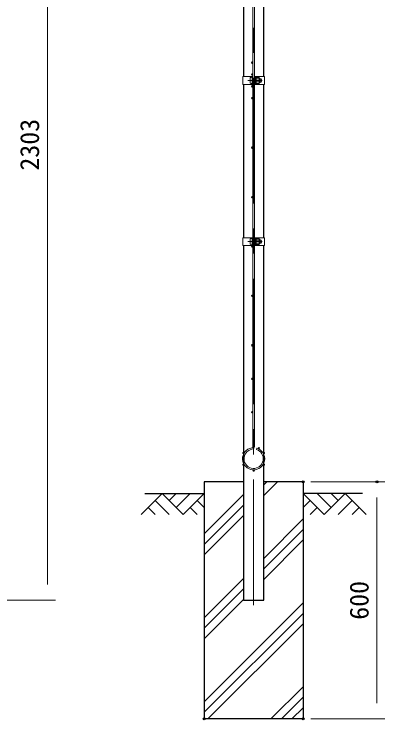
# Model space of a CAD drawing. Units: millimetres, scale not verified. Extents: x -4200 to 4200, y -2970 to 2970.
# Drawn here: x -529 to 409, y -509 to 1277 of the extents above; entities that cross this region are included whole.
import ezdxf
from ezdxf.enums import TextEntityAlignment as Align

# ---------------------------------------------------------------- set-up
doc = ezdxf.new("R2010")
doc.units = ezdxf.units.MM
doc.header["$LTSCALE"] = 10
doc.header["$PDMODE"] = 32
doc.header["$PDSIZE"] = 5
doc.linetypes.add('USER1', pattern=[50.8, 31.75, -6.35, 6.35, -6.35])
for name, color, linetype, lineweight in [('0-4_D-STR1', 1, 'Continuous', 25), ('0-5_D-BMK', 2, 'USER1', 13), ('0-6_D-STR2', 7, 'Continuous', 13), ('0-7_D-STR-DIM', 7, 'Continuous', 13), ('0-A_D-STR3', 3, 'Continuous', 13), ('0-C_D-DCR-HCH', 7, 'Continuous', 13), ('0-D_D-BGD', 7, 'Continuous', 25), ('0-E_D-STR4', 7, 'Continuous', 25)]:
    doc.layers.add(name, color=color, linetype=linetype, lineweight=lineweight)
doc.layers.add('0-9_Defpoints', color=7, linetype='Continuous')
doc.styles.add('ＭＳ ゴシック', font='')
doc.styles.get('ＭＳ ゴシック').set_extended_font_data('MS Gothic')

msp = doc.modelspace()

# ---------------------------------------------------------------- linework, layer by layer
at = {"layer": '0-4_D-STR1'}
for p, q in [((51.13, 1531.23), (51.13, 1118.98)), ((101.93, 1118.98), (101.93, 1531.23)), ((51.13, 1098.98), (51.13, 711.23)), ((101.93, 711.23), (101.93, 1098.98)), ((51.13, 691.23), (51.13, -206.02)), ((101.93, -206.02), (101.93, 691.23)), ((51.13, -206.02), (101.93, -206.02))]:
    msp.add_line(p, q, dxfattribs=at)
at = {"layer": '0-5_D-BMK'}
for p, q in [((76.53, -218.02), (76.53, 2108.98)), ((62.11, 1108.98), (97.85, 1108.98)), ((62.11, 701.23), (97.85, 701.23))]:
    msp.add_line(p, q, dxfattribs=at)
at = {"layer": '0-6_D-STR2'}
for p, q in [((74.73, 1108.98), (74.73, 2034.84)), ((78.33, 1108.98), (78.33, 2034.84)), ((74.73, 1108.98), (74.73, 183.11)), ((78.33, 1108.98), (78.33, 183.11)), ((83.5, 175.36), (84.53, 178.81))]:
    msp.add_line(p, q, dxfattribs=at)
for centre in [(72.93, 1153.98), (72.93, 1123.98), (72.93, 1093.98), (72.93, 1063.98), (72.93, 938.98), (72.93, 813.98), (72.93, 688.98), (72.93, 563.98), (72.93, 438.98), (72.93, 354.48), (72.93, 269.98), (89.65, 178.74), (50.72, 166.88), (102.34, 166.88), (50.72, 137.08), (102.34, 137.08), (76.53, 122.18)]:
    msp.add_circle(centre, 1.8, dxfattribs=at)
for centre, radius, start, end in [((76.53, 151.98), 28, 99.83934, 73.39579), ((71.13, 183.11), 3.6, 279.83934, 0), ((71.13, 183.11), 7.2, 279.83934, 0), ((76.53, 151.98), 24.4, 99.83934, 73.39579)]:
    msp.add_arc(centre, radius, start, end, dxfattribs=at)
at = {"layer": '0-7_D-STR-DIM'}
for p, q in [((-444.97, -166.02), (-444.97, 2056.98)), ((221.53, 93.98), (408.51, 93.98)), ((388.51, -466.02), (388.51, 53.98)), ((-1339.57, -206.02), (-424.97, -206.02)), ((221.53, -506.02), (408.51, -506.02))]:
    msp.add_line(p, q, dxfattribs=at)
at = {"layer": '0-9_Defpoints'}
for p in [(201.53, 93.98), (388.51, 93.98), (-48.47, -506.02), (201.53, -506.02), (201.53, -506.02)]:
    msp.add_point(p, dxfattribs=at)
at = {"layer": '0-A_D-STR3'}
for p, q in [((48.83, 1118.98), (74.73, 1118.98)), ((48.83, 1118.98), (48.83, 1098.98)), ((67.63, 1115.48), (67.63, 1102.48)), ((72.43, 1098.98), (72.43, 1118.98)), ((72.43, 1116.98), (72.43, 1100.98)), ((74.73, 1098.98), (74.73, 1118.98)), ((74.73, 1112.98), (78.33, 1112.98)), ((74.73, 1112.3), (78.33, 1112.3)), ((78.33, 1098.98), (78.33, 1118.98)), ((78.33, 1118.98), (104.23, 1118.98)), ((80.63, 1098.98), (80.63, 1118.98)), ((80.63, 1113.48), (81.02, 1116.64)), ((80.63, 1113.48), (80.63, 1104.48)), ((82.78, 1116.73), (81.12, 1116.73)), ((82.83, 1108.98), (82.83, 1116.7)), ((89.62, 1112.73), (82.83, 1112.73)), ((82.83, 1108.98), (82.83, 1101.25)), ((82.93, 1116.49), (82.88, 1116.66)), ((89.62, 1116.49), (82.93, 1116.49)), ((92.13, 1113.98), (92.13, 1103.98)), ((92.13, 1112.98), (95.43, 1112.98)), ((92.13, 1112.3), (95.75, 1112.3)), ((95.43, 1112.98), (95.43, 1104.98)), ((104.23, 1118.98), (104.23, 1098.98)), ((48.83, 1098.98), (74.73, 1098.98)), ((74.73, 1105.66), (78.33, 1105.66)), ((74.73, 1104.98), (78.33, 1104.98)), ((78.33, 1098.98), (104.23, 1098.98)), ((80.63, 1104.48), (81.02, 1101.32)), ((82.76, 1101.23), (81.12, 1101.23)), ((89.62, 1105.23), (82.83, 1105.23)), ((89.62, 1101.47), (82.93, 1101.47)), ((92.13, 1105.66), (95.75, 1105.66)), ((92.13, 1104.98), (95.43, 1104.98)), ((48.83, 711.23), (74.73, 711.23)), ((48.83, 711.23), (48.83, 691.23)), ((67.63, 707.73), (67.63, 694.73)), ((72.43, 691.23), (72.43, 711.23)), ((72.43, 709.23), (72.43, 693.23)), ((74.73, 691.23), (74.73, 711.23)), ((78.33, 691.23), (78.33, 711.23)), ((78.33, 711.23), (104.23, 711.23)), ((80.63, 691.23), (80.63, 711.23)), ((80.63, 705.73), (81.02, 708.89)), ((80.63, 705.73), (80.63, 696.73)), ((80.63, 696.73), (81.02, 693.57)), ((82.78, 708.98), (81.12, 708.98)), ((82.83, 701.23), (82.83, 708.95)), ((89.62, 704.98), (82.83, 704.98)), ((82.83, 701.23), (82.83, 693.5)), ((89.62, 697.48), (82.83, 697.48)), ((82.93, 708.74), (82.88, 708.91)), ((89.62, 708.74), (82.93, 708.74)), ((92.13, 706.23), (92.13, 696.23)), ((92.13, 705.23), (95.43, 705.23)), ((92.13, 704.55), (95.75, 704.55)), ((92.13, 697.91), (95.75, 697.91)), ((92.13, 697.23), (95.43, 697.23)), ((95.43, 705.23), (95.43, 697.23)), ((104.23, 711.23), (104.23, 691.23)), ((48.83, 691.23), (74.73, 691.23)), ((78.33, 691.23), (104.23, 691.23)), ((82.76, 693.48), (81.12, 693.48)), ((89.62, 693.72), (82.93, 693.72))]:
    msp.add_line(p, q, dxfattribs=at)
for centre, radius, start, end in [((81.12, 1116.63), 0.1, 90, 173), ((82.78, 1116.63), 0.1, 15, 90), ((77.95, 1114.61), 5.32, 339.37322, 22.7756), ((62.07, 1108.98), 21.19, 0, 10.20031), ((62.07, 1108.98), 21.19, 349.79969, 0), ((83.86, 1108.98), 6.87, 0, 33.09348), ((83.86, 1108.98), 6.87, 326.90652, 0), ((88.61, 1114.61), 2.13, 298.45309, 61.54691), ((85.35, 1109.72), 8, 32.13463, 57.68315), ((87.93, 1108.98), 8.5, 331.92751, 28.07249), ((81.12, 1101.33), 0.1, 187, 270), ((82.76, 1101.33), 0.1, 270, 337.2244), ((77.95, 1103.35), 5.32, 337.2244, 20.62678), ((88.61, 1103.35), 2.13, 298.45309, 61.54691), ((85.35, 1108.23), 8, 302.31685, 327.86537), ((81.12, 708.88), 0.1, 90, 173), ((82.78, 708.88), 0.1, 15, 90), ((77.95, 706.86), 5.32, 339.37322, 22.7756), ((77.95, 695.6), 5.32, 337.2244, 20.62678), ((62.07, 701.23), 21.19, 0, 10.20031), ((62.07, 701.23), 21.19, 349.79969, 0), ((83.86, 701.23), 6.87, 0, 33.09348), ((83.86, 701.23), 6.87, 326.90652, 0), ((88.61, 706.86), 2.13, 298.45309, 61.54691), ((85.35, 701.97), 8, 32.13463, 57.68315), ((88.61, 695.6), 2.13, 298.45309, 61.54691), ((87.93, 701.23), 8.5, 331.92751, 28.07249), ((81.12, 693.58), 0.1, 187, 270), ((82.76, 693.58), 0.1, 270, 337.2244), ((85.35, 700.48), 8, 302.31685, 327.86537)]:
    msp.add_arc(centre, radius, start, end, dxfattribs=at)
for centre, start_param, end_param in [((72.43, 1115.48), 1.5707963, 3.1415927), ((72.43, 1102.48), 3.1415927, 4.712389), ((72.43, 707.73), 1.5707963, 3.1415927), ((72.43, 694.73), 3.1415927, 4.712389)]:
    msp.add_ellipse(centre, major_axis=(4.8, 0), ratio=0.3125, start_param=start_param, end_param=end_param, dxfattribs=at)
at = {"layer": '0-C_D-DCR-HCH'}
for p, q in [((101.93, 59.14), (136.77, 93.98)), ((101.93, 85.65), (110.26, 93.98)), ((-154.9, 63.98), (-208.11, 10.77)), ((-154.9, 63.98), (-101.68, 10.77)), ((-137.16, 46.24), (-119.42, 63.98)), ((-119.42, 28.5), (-83.95, 63.98)), ((-101.68, 10.77), (-48.47, 63.98)), ((-48.47, -38.23), (51.13, 61.37)), ((254.74, 10.77), (201.53, 63.98)), ((272.48, 28.5), (237, 63.98)), ((307.95, 63.98), (254.74, 10.77)), ((290.31, 46.15), (272.48, 63.98)), ((307.95, 63.98), (361.16, 10.77)), ((-172.63, 46.24), (-137, 10.77)), ((-66.21, 46.24), (-48.47, 28.59)), ((219.27, 46.24), (201.53, 28.59)), ((325.69, 46.24), (290.05, 10.77)), ((-190.37, 28.5), (-172.55, 10.77)), ((-83.95, 28.5), (-66.13, 10.77)), ((-48.47, -64.75), (51.13, 34.85)), ((237, 28.5), (219.18, 10.77)), ((343.43, 28.5), (325.61, 10.77)), ((-48.47, -91.26), (51.13, 8.34)), ((101.93, -99.96), (201.53, -0.36)), ((101.93, -126.48), (201.53, -26.88)), ((101.93, -153), (201.53, -53.4)), ((-48.47, -250.36), (51.13, -150.76)), ((-48.47, -276.88), (51.13, -177.28)), ((-48.47, -303.4), (51.13, -203.8)), ((-48.47, -462.5), (201.53, -212.5)), ((-48.47, -489.01), (201.53, -239.01)), ((-38.96, -506.02), (201.53, -265.53)), ((120.13, -506.02), (201.53, -424.63)), ((146.65, -506.02), (201.53, -451.14)), ((173.17, -506.02), (201.53, -477.66))]:
    msp.add_line(p, q, dxfattribs=at)
at = {"layer": '0-D_D-BGD'}
for p, q in [((-198.47, 63.98), (-48.47, 63.98)), ((351.53, 63.98), (201.53, 63.98))]:
    msp.add_line(p, q, dxfattribs=at)
at = {"layer": '0-E_D-STR4'}
for p, q in [((-48.47, 93.98), (-48.47, -506.02)), ((51.13, 93.98), (-48.47, 93.98)), ((201.53, 93.98), (101.93, 93.98)), ((201.53, 93.98), (201.53, -506.02)), ((201.53, -506.02), (-48.47, -506.02))]:
    msp.add_line(p, q, dxfattribs=at)

# ---------------------------------------------------------------- texts
at = {"layer": '0-7_D-STR-DIM', "style": 'ＭＳ ゴシック'}
for s, p in [('2303', (-451.72, 880.88)), ('600', (381.76, -255.27))]:
    msp.add_text(s, height=48.09, rotation=90, dxfattribs=at).set_placement(p, align=Align.BOTTOM_LEFT)

doc.saveas('drawing.dxf')
